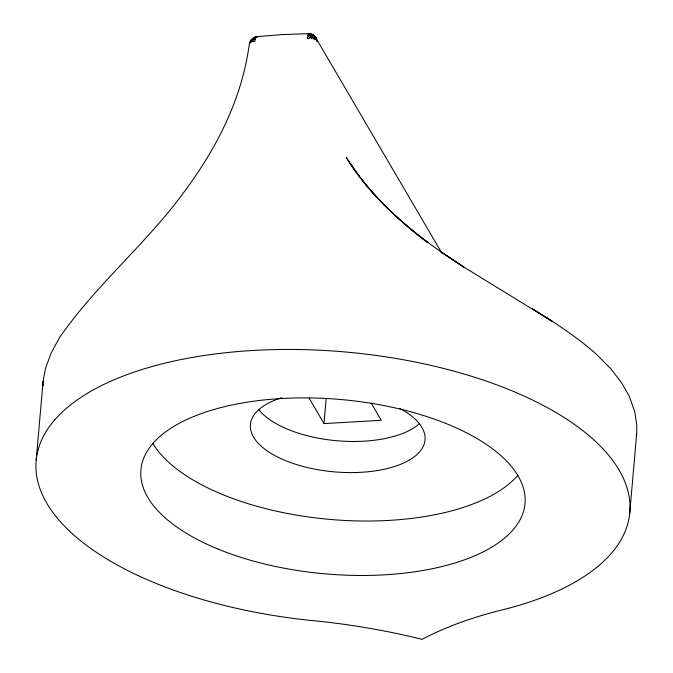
<?xml version="1.0" encoding="UTF-8"?>
<svg xmlns="http://www.w3.org/2000/svg" width="673" height="673" viewBox="0 0 673 673"><rect width="100%" height="100%" fill="white"/><g stroke="black" fill="none" stroke-linecap="round" stroke-linejoin="round"><path stroke-width="1.01" d="M36.199 460.088L43.072 381.566L45.47 368.425L51.148 352.972L59.485 337.711C96.777 283.585 148.884 241.7 186.926 188.07C218.018 145.713 242.221 97.097 249.22 44.569L251.189 39.724L250.406 42.197M371.185 403.093L381.229 420.305L323.982 423.603L326.178 398.525M629.76 512.885L636.692 433.547L636.801 425.361L634.875 412.137L629.339 396.422L621.751 382.987L610.672 368.594L596.875 354.721C577.274 337.022 554.922 322.788 532.528 308.932L552.138 321.257L463.983 267.147L440.664 251.643L463.773 267.046C418.539 238.057 374.684 203.835 346.275 157.356C367.113 191.216 396.456 218.624 427.818 242.608C398.189 220.399 370.907 194.59 350.389 163.564L351.979 166.281M249.506 43.644L250.247 41.297L250.154 42.803L252.131 38.958L255.58 38.025L256.968 36.62L282.433 34.575L308.545 33.65L312.339 34.432L314.703 35.997L441.799 253.014M636.355 435.355L636.692 433.547L636.288 435.524M253.536 38.378L250.6 40.826L251.088 41.701L253.502 37.772L257.784 36.796M251.088 41.701L252.568 40.069M313.677 35.316L308.545 33.65L307.182 38.369L309.328 38.395L310.632 36.855L312.474 37.049L313.391 39.169L314.14 37.621L313.862 36.123L316.285 37.949L317.176 41.65L315.536 38.554L314.14 37.621L315.065 39.858L315.536 38.554L316.596 39.783L316.453 38.395L314.703 35.997L312.339 34.432L309.614 34.23L307.729 35.021L312.104 35.509L312.474 37.049L311.448 38.672L310.632 36.855L308.73 37.057L308.158 35.518L310.169 35.307L309.614 34.23L310.749 33.877L313.248 35.03M254.31 37.772L255.168 37.074L252.568 38.521L256.968 36.62M256.287 37.52L257.01 36.931M253.174 39.64L254.394 38.782M308.545 33.65L309.42 34.626A8.766 7.437 -30.3 0 1 316.285 37.949M309.185 398.239L323.982 423.603M43.131 385.73L43.072 381.566L43.131 385.637M419.144 423.906A87.633 39.783 5 0 1 337.047 440.756A87.633 39.783 5 0 1 259.038 409.958M399.939 408.528A87.633 39.783 5 0 1 397.272 465.565A87.633 39.783 5 0 1 272.119 454.039A87.633 39.783 5 0 1 281.911 397.659M517.924 475.273A192.789 87.524 5 0 1 330.51 519.463A192.789 87.524 5 0 1 153.015 443.709M255.109 39.505L254.831 41.381L252.93 41.642L252.325 40.203L251.147 40.573L251.34 42.13L252.325 40.203L253.738 40.22L254.865 38.588L253.376 38.571L256.295 36.729L253.502 37.772L254.731 37.385L255.58 38.025L255.109 39.505M309.841 33.894L309.42 34.626L311.187 34.357L309.841 33.894M54.765 419.817A297.954 135.265 5 0 0 319.355 621.272A362.343 164.498 5 0 1 422.055 639.35A362.343 164.498 5 0 1 497.675 611.008A297.954 135.265 5 0 0 517.571 393.192A297.954 135.265 5 0 0 54.765 419.817M217.354 548.798A192.789 87.524 5 0 0 523.745 510.571A192.789 87.524 5 0 0 257.776 400.671A192.789 87.524 5 0 0 217.354 548.798"/></g></svg>
